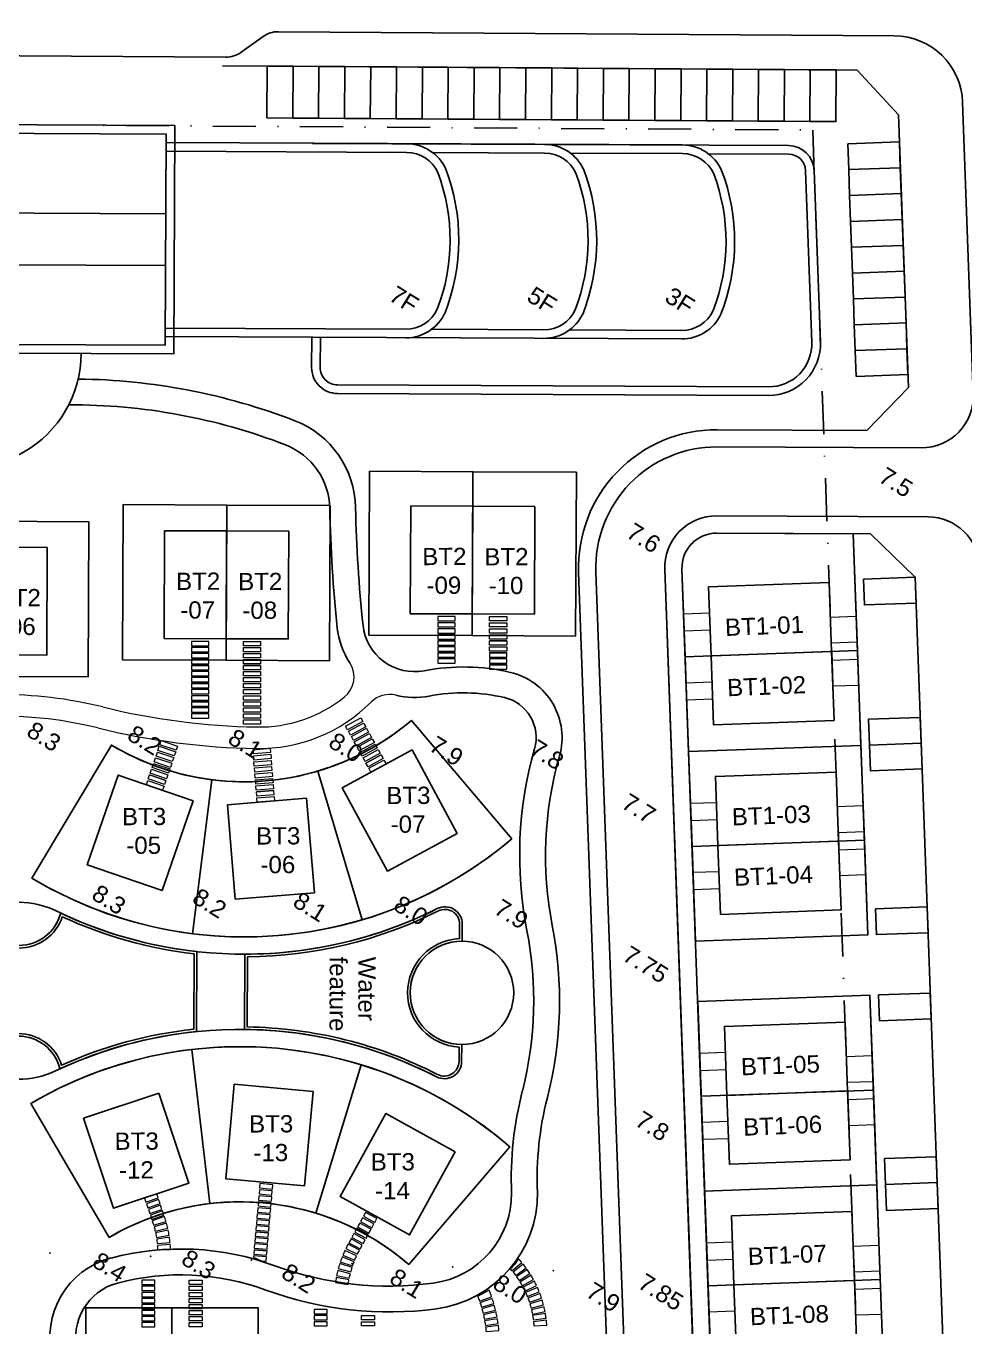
# Model space of a CAD drawing. Header units: metres. Extents: x -86 to 326, y -33 to 278.
# Drawn here: x 125.5 to 234.4, y 89 to 239.9 of the extents above; entities that cross this region are included whole.
import ezdxf

# ---------------------------------------------------------------- set-up
doc = ezdxf.new("R2010")
doc.units = ezdxf.units.M
doc.header["$MEASUREMENT"] = 0
doc.linetypes.add('DASHDOT', pattern=[1, 0.5, -0.25, 0, -0.25])
for name, color, linetype in [('22222222', 7, 'Continuous'), ('caodo', 4, 'Continuous'), ('EWD-LongDuong', 4, 'Continuous'), ('EWD-ViaHe', 2, 'Continuous'), ('TENBANDO', 7, 'Continuous')]:
    doc.layers.add(name, color=color, linetype=linetype)
for name, color, linetype, lineweight in [('Duongdao', 251, 'Continuous', 13), ('hcxanh dvo', 76, 'Continuous', 0), ('text ghi chu', 7, 'Continuous', 13)]:
    doc.layers.add(name, color=color, linetype=linetype, lineweight=lineweight)
doc.styles.get("Standard").update_dxf_attribs({"font": 'arial.ttf'})

# ---------------------------------------------------------------- blocks, each defined once
blk = doc.blocks.new('A$C19598d84')
at = {"layer": 'TENBANDO'}
for p in [(209.45, -48.42, 0.55), (198.94, -53.5, 1.21), (188.42, -58.59, 1.88), (177.9, -63.67, 2.54), (167.38, -68.75, 3.2), (156.87, -73.84, 3.86)]:
    blk.add_point(p, dxfattribs=at)
at = {"color": 0}
for s, p in [('7.5', (199.94, 50.14)), ('7.6', (177.06, 30.78)), ('7.8', (178.88, 3.32)), ('7.7', (191.22, 2.76)), ('7.9', (168.36, -1.76)), ('8.0', (157.84, -6.83)), ('8.1', (147.32, -11.9)), ('7.75', (199.58, -12.81)), ('7.9', (183.85, -14.97)), ('8.2', (136.8, -16.98)), ('8.0', (173.34, -20.04)), ('8.3', (126.28, -22.05)), ('8.1', (162.82, -25.11)), ('7.8', (209.79, -29.08)), ('8.2', (152.3, -30.19)), ('8.3', (141.78, -35.26)), ('7.85', (218.87, -45.59)), ('7.9', (214.02, -49.28)), ('8.0', (204.01, -53.5)), ('8.1', (193.1, -58.51)), ('8.2', (181.73, -63.84)), ('8.3', (170.72, -67.83)), ('8.4', (161.73, -72.92))]:
    blk.add_text(s, height=2, rotation=355.9159, dxfattribs=at).set_placement(p)
blk = doc.blocks.new('SADF SDFSD F')
at = {"layer": '22222222', "color": 252}
for points in [[(203.44, 126.77), (207.27, 21.24), (207.41, 17.24), (209.48, 15.24), (227.5, 15.24), (223.42, 127.5)], [(142.45, 71.74), (142.45, 91.24), (132.45, 91.24), (132.45, 71.74)], [(152.45, 71.74), (152.45, 91.24), (142.45, 91.24), (142.45, 71.74)]]:
    blk.add_lwpolyline(points, close=True, dxfattribs=at)
at = {"layer": 'caodo', "color": 1, "linetype": 'DASHDOT', "ltscale": 10}
blk.add_lwpolyline([(216.78, 227.84), (224.35, 19.24), (25.05, 19.24), (26, 229.11), (216.78, 227.84)], dxfattribs=at)
at = {"layer": 'EWD-LongDuong'}
blk.add_line((199.62, 176.87), (205.56, 13.03), dxfattribs=at)
for points in [[(148.7, 236.29), (88.97, 236.69, -0.159031), (87.2, 237.28), (84.69, 239.14, 0.159031), (82.92, 239.73), (56.07, 239.91, 0.414826), (50.03, 233.94), (49.18, 49.27, 0.41555), (55.18, 43.24), (190.24, 43.24, 0.424884), (196.24, 49.46), (191.62, 176.58, -0.426231), (205.68, 191.09), (229.38, 190.98, 0.426231), (235.4, 197.2), (234.17, 231.07, 0.40169), (226.23, 238.78), (154.79, 239.25, 0.159031), (153.01, 238.69), (150.47, 236.86, -0.159031)], [(236.13, 177.2, 0.402298), (230.16, 182.98), (205.64, 183.09, 0.426232), (199.62, 176.87), (205.56, 13.03, 0.403623), (211.56, 7.24), (234, 7.24, 0.424875), (242, 15.53)]]:
    blk.add_lwpolyline(points, format="xyb", close=True, dxfattribs=at)
at = {"layer": 'EWD-ViaHe', "color": 252}
for p, q in [((201.61, 176.94), (207.41, 17.24)), ((228.67, 175.99), (234.42, 17.48))]:
    blk.add_line(p, q, dxfattribs=at)
blk.add_lwpolyline([(89.35, 235.69), (57.03, 235.9), (52.01, 230.93), (51.18, 49.26, 0.41555), (55.18, 45.24), (190.24, 45.24, 0.424884), (194.24, 49.39), (189.62, 176.51, -0.426231), (205.68, 193.09), (223.05, 193.01), (227.87, 197.98), (226.72, 229.6), (221.93, 234.8), (148.3, 235.29)], format="xyb", dxfattribs=at)
at = {"layer": 'caodo', "rotation": 332.1830687185222}
blk.add_blockref('A$C19598d84', (24.03, 236.12), dxfattribs=at)

msp = doc.modelspace()

# ---------------------------------------------------------------- linework, layer by layer
at = {"color": 252}
for p, q in [((176.12, 135.75), (176.11, 133.78)), ((145.32, 132.57), (145.28, 123.28)), ((150.92, 132.26), (150.88, 123.54)), ((176.06, 121.78), (176.05, 119.82))]:
    msp.add_line(p, q, dxfattribs=at)
msp.add_lwpolyline([(94.66, 202.1), (94.78, 228.6), (142.78, 228.38), (142.66, 201.88), (94.66, 202.1)], dxfattribs=at)
for points in [[(95.66, 203.09), (95.78, 227.59), (141.77, 227.38), (141.66, 202.88)], [(95.73, 218.34), (95.71, 212.34), (141.71, 212.13), (141.73, 218.13)], [(170.14, 184.25), (170.09, 171.75), (177.29, 171.72), (177.34, 184.22)], [(184.54, 184.19), (184.49, 171.69), (177.29, 171.72), (177.34, 184.22)], [(141.59, 181.38), (141.53, 168.88), (148.73, 168.85), (148.79, 181.35)], [(155.99, 181.32), (155.93, 168.82), (148.73, 168.85), (148.79, 181.35)], [(127.98, 179.44), (127.92, 166.94), (120.72, 166.98), (120.78, 179.48)], [(218.97, 167.37), (218.68, 175.36), (204.69, 174.85), (204.98, 166.86)], [(218.97, 167.37), (219.26, 159.37), (205.27, 158.86), (204.98, 166.86)], [(170.3, 155.95), (162.21, 151.57), (167.44, 141.89), (175.53, 146.27)], [(144.91, 150.03), (136.22, 153.03), (132.63, 142.64), (141.32, 139.63)], [(219.77, 145.38), (219.48, 153.37), (205.49, 152.87), (205.78, 144.87)], [(158.07, 150.34), (148.9, 149.59), (149.8, 138.63), (158.97, 139.38)], [(219.77, 145.38), (220.06, 137.39), (206.07, 136.88), (205.78, 144.87)], [(220.82, 116.4), (220.53, 124.39), (206.54, 123.89), (206.83, 115.89)], [(158.83, 116.35), (149.66, 117.18), (148.68, 106.22), (157.84, 105.4)], [(220.82, 116.4), (221.11, 108.4), (207.12, 107.9), (206.83, 115.89)], [(140.91, 116.15), (132.19, 113.23), (135.68, 102.8), (144.41, 105.72)], [(175.32, 109.34), (167.26, 113.77), (161.95, 104.14), (170.01, 99.7)], [(221.62, 94.41), (221.33, 102.41), (207.34, 101.9), (207.63, 93.91)], [(221.62, 94.41), (221.91, 86.42), (207.92, 85.91), (207.63, 93.91)]]:
    msp.add_lwpolyline(points, close=True, dxfattribs=at)
for points in [[(141.67, 203.88), (201.58, 203.61, 0.293253), (206.13, 206.5, 0.185519), (206.21, 223.17, 0.293253), (201.68, 226.11), (141.77, 226.38)], [(141.67, 204.88), (169.58, 204.75, 0.293253), (173.23, 207.07, 0.183796), (173.3, 222.9, 0.293253), (169.67, 225.25), (141.77, 225.38)], [(158.77, 226.3), (213.96, 226.05, -0.402298), (216.95, 223.16), (217.67, 203.28, -0.426231), (211.65, 197.06), (161.64, 197.29, -0.414214), (158.65, 200.3), (158.67, 203.8)], [(204.67, 225.09), (213.96, 225.05, -0.402298), (215.95, 223.12), (216.67, 203.24, -0.426231), (211.65, 198.06), (161.64, 198.29, -0.414214), (159.65, 200.3), (159.67, 203.8)], [(169.58, 203.75, 0.293253), (174.13, 206.65, 0.185519), (174.21, 223.32, 0.293253), (169.68, 226.25)], [(172.58, 204.74), (185.58, 204.68, 0.293253), (189.23, 207, 0.183796), (189.3, 222.83, 0.293253), (185.67, 225.18), (172.67, 225.24)], [(185.58, 203.68, 0.293253), (190.13, 206.58, 0.185519), (190.21, 223.24, 0.293253), (185.68, 226.18)], [(188.58, 204.67), (201.58, 204.61, 0.293253), (205.23, 206.92, 0.183796), (205.3, 222.76, 0.293253), (201.67, 225.11), (188.67, 225.17)]]:
    msp.add_lwpolyline(points, format="xyb", dxfattribs=at)
for points in [[(173.14, 118.04, 0.559192), (176.05, 119.82), (176.06, 121.78, -1), (176.11, 133.78), (176.12, 135.75, 0.559187), (173.23, 137.55, -0.116189), (150.92, 132.26), (150.88, 123.54, -0.116189)], [(173.27, 118.31, 0.559192), (175.75, 119.82), (175.76, 121.49, -0.953463), (175.81, 134.08), (175.82, 135.75, 0.559187), (173.36, 137.28, -0.114687), (151.22, 131.96), (151.18, 123.83, -0.114687)], [(145.28, 123.28), (145.32, 132.57, -0.082514), (129.54, 137.02, -0.777918), (119.85, 137.07, -0.08302), (103.94, 132.74), (103.9, 123.48, -0.08302), (119.77, 119.01, -0.777918), (129.46, 118.97, -0.082514)], [(144.98, 123.55), (145.02, 132.3, -0.079416), (129.73, 136.6, -0.724956), (119.66, 136.65, -0.079919), (104.24, 132.47), (104.2, 123.75, -0.079919), (119.58, 119.43, -0.724956), (129.65, 119.39, -0.079416)]]:
    msp.add_lwpolyline(points, format="xyb", close=True, dxfattribs=at)
msp.add_circle((176.09, 127.78), 6, dxfattribs=at)
for centre, radius, start, end in [((118.66, 201.99), 13.26, 179.7387, 359.7387), ((130.78, 127.13), 71.84, 68.8473, 89.3678), ((130.78, 127.13), 68.84, 68.8473, 90.2531), ((152.72, 183.83), 11.04, 1.1665, 68.8473), ((152.72, 183.83), 8.04, 1.1665, 68.8473), ((325.37, 187.34), 164.65, 181.1665, 186.0183), ((325.37, 187.34), 161.65, 181.1665, 186.0183), ((170.58, 171.03), 9, 186.0183, 213.4566), ((170.58, 171.03), 6, 186.0183, 280.9558), ((176.26, 141.7), 23.87, 76.8186, 100.9558), ((179.93, 157.38), 7.77, 344.086, 76.8186), ((170.58, 171.03), 9, 256.0156, 280.9558), ((176.26, 141.7), 20.87, 76.8186, 100.9558), ((179.93, 157.38), 4.77, 344.086, 76.8186), ((227.99, 143.67), 45.21, 164.086, 191.0416), ((227.99, 143.67), 42.21, 164.086, 191.0416), ((124.66, 128.28), 10, 64.123, 115.3544), ((150.84, 182.26), 50, 244.123, 296.5921), ((174.12, 135.76), 2, 359.7387, 116.5921), ((124.7, 138.28), 5, 193.9787, 345.4987), ((141.87, 126.87), 42.54, 345.7079, 11.0416), ((141.87, 126.87), 45.54, 345.7079, 11.0416), ((124.61, 117.76), 5, 13.9787, 165.4987), ((150.35, 73.54), 50, 62.8853, 115.3544), ((174.05, 119.82), 2, 242.8853, 359.7387), ((124.66, 127.76), 10, 244.123, 295.3544), ((223.16, 106.16), 41.35, 165.7079, 182.1981), ((223.16, 106.16), 38.35, 165.7079, 182.2663), ((171.35, 104.52), 10.5, 277.631, 0.2996), ((171.35, 104.52), 13.5, 277.631, 0.5278), ((143.45, 66.38), 31.69, 69.8199, 104.7542), ((137.79, 87.84), 9.5, 104.7542, 194.6744), ((143.45, 66.38), 28.69, 69.8199, 104.7542), ((167.64, 132.2), 38.43, 249.8199, 277.631), ((137.79, 87.84), 6.5, 104.7542, 194.6744), ((167.64, 132.2), 41.43, 249.8199, 277.631)]:
    msp.add_arc(centre, radius, start, end, dxfattribs=at)
at = {"layer": '22222222', "color": 252}
for points in [[(153.46, 229.26), (156.46, 229.24), (156.5, 235.24), (153.5, 235.26)], [(156.46, 229.24), (159.46, 229.22), (159.5, 235.22), (156.5, 235.24)], [(159.46, 229.22), (162.46, 229.2), (162.5, 235.2), (159.5, 235.22)], [(162.46, 229.2), (165.46, 229.18), (165.5, 235.18), (162.5, 235.2)], [(165.46, 229.18), (168.46, 229.16), (168.5, 235.16), (165.5, 235.18)], [(168.46, 229.16), (171.46, 229.14), (171.5, 235.14), (168.5, 235.16)], [(171.46, 229.14), (174.46, 229.12), (174.5, 235.12), (171.5, 235.14)], [(174.46, 229.12), (177.46, 229.1), (177.5, 235.1), (174.5, 235.12)], [(177.46, 229.1), (180.46, 229.08), (180.5, 235.08), (177.5, 235.1)], [(180.46, 229.08), (183.46, 229.06), (183.5, 235.06), (180.5, 235.08)], [(183.46, 229.06), (186.46, 229.04), (186.5, 235.04), (183.5, 235.06)], [(186.46, 229.04), (189.46, 229.02), (189.5, 235.02), (186.5, 235.04)], [(189.46, 229.02), (192.46, 229), (192.5, 235), (189.5, 235.02)], [(192.46, 229), (195.46, 228.98), (195.5, 234.98), (192.5, 235)], [(195.46, 228.98), (198.46, 228.96), (198.5, 234.96), (195.5, 234.98)], [(198.46, 228.96), (201.46, 228.94), (201.5, 234.94), (198.5, 234.96)], [(201.46, 228.94), (204.46, 228.92), (204.5, 234.92), (201.5, 234.94)], [(204.46, 228.92), (207.46, 228.9), (207.5, 234.9), (204.5, 234.92)], [(207.46, 228.9), (210.46, 228.88), (210.5, 234.88), (207.5, 234.9)], [(210.46, 228.88), (213.46, 228.86), (213.5, 234.86), (210.5, 234.88)], [(213.46, 228.86), (216.46, 228.84), (216.5, 234.84), (213.5, 234.86)], [(216.46, 228.84), (219.46, 228.82), (219.5, 234.82), (216.5, 234.84)], [(220.84, 226.25), (220.95, 223.25), (226.94, 223.47), (226.83, 226.47)], [(220.95, 223.25), (221.06, 220.25), (227.05, 220.47), (226.94, 223.47)], [(221.06, 220.25), (221.16, 217.25), (227.16, 217.47), (227.05, 220.47)], [(221.16, 217.25), (221.27, 214.26), (227.27, 214.47), (227.16, 217.47)], [(221.27, 214.26), (221.38, 211.26), (227.38, 211.48), (227.27, 214.47)], [(221.38, 211.26), (221.49, 208.26), (227.49, 208.48), (227.38, 211.48)], [(221.49, 208.26), (221.6, 205.26), (227.6, 205.48), (227.49, 208.48)], [(221.6, 205.26), (221.71, 202.26), (227.71, 202.48), (227.6, 205.48)], [(221.71, 202.26), (221.82, 199.27), (227.81, 199.48), (227.71, 202.48)], [(165.36, 188.27), (165.28, 169.27), (177.28, 169.22), (177.36, 188.22)], [(177.36, 188.22), (177.28, 169.22), (189.27, 169.16), (189.36, 188.16)], [(136.8, 184.4), (136.72, 166.4), (148.72, 166.35), (148.8, 184.35)], [(148.8, 184.35), (148.72, 166.35), (160.72, 166.29), (160.8, 184.29)], [(120.79, 182.48), (120.71, 164.48), (132.71, 164.42), (132.79, 182.42)], [(222.67, 175.77), (222.78, 172.77), (228.78, 172.99), (228.67, 175.99)], [(202.38, 155.76), (201.98, 166.75), (221.97, 167.47), (222.37, 156.48)], [(223.26, 159.52), (223.37, 156.52), (229.37, 156.74), (229.26, 159.73)], [(202.78, 144.76), (202.38, 155.76), (222.37, 156.48), (222.77, 145.49)], [(202.78, 144.76), (202.38, 155.76), (222.37, 156.48), (222.77, 145.49)], [(223.37, 156.52), (223.48, 153.52), (229.47, 153.74), (229.37, 156.74)], [(202.78, 144.76), (203.18, 133.77), (223.17, 134.5), (222.77, 145.49)], [(224.06, 137.53), (224.17, 134.53), (230.16, 134.75), (230.06, 137.75)], [(203.84, 115.78), (203.44, 126.77), (223.42, 127.5), (223.82, 116.51)], [(203.84, 115.78), (203.44, 126.77), (223.42, 127.5), (223.82, 116.51)], [(224.42, 127.54), (224.53, 124.54), (230.53, 124.76), (230.42, 127.75)], [(203.84, 115.78), (204.23, 104.79), (224.22, 105.52), (223.82, 116.51)], [(225.11, 108.55), (225.22, 105.55), (231.22, 105.77), (231.11, 108.77)], [(225.22, 105.55), (225.33, 102.55), (231.33, 102.77), (231.22, 105.77)], [(204.63, 93.8), (204.23, 104.79), (224.22, 105.52), (224.62, 94.52)]]:
    msp.add_lwpolyline(points, close=True, dxfattribs=at)
msp.add_lwpolyline([(221.48, 181.02), (205.63, 181.09, 0.426231), (201.61, 176.94), (203.18, 133.77), (223.17, 134.5), (221.48, 181.02)], format="xyb", dxfattribs=at)
for points in [[(221.48, 181.02), (205.63, 181.09, 0.426231), (201.61, 176.94), (201.98, 166.75), (221.97, 167.47)], [(181.86, 145.63), (170.23, 159.37, -0.103884), (159.38, 153.5), (164.51, 136.24, 0.103884)], [(147.09, 152.49, -0.103884), (135.43, 156.52), (126.19, 141.08, 0.103884), (144.84, 134.64)], [(159.38, 153.5, -0.103884), (147.09, 152.49), (144.84, 134.64, 0.103884), (164.51, 136.24)], [(144.75, 121.21, 0.10375), (126.07, 114.95), (135.17, 99.42, -0.10375), (146.85, 103.33)], [(164.38, 119.44, 0.10375), (144.75, 121.21), (146.85, 103.33, -0.10375), (159.12, 102.23)], [(164.38, 119.44), (159.12, 102.23, -0.10375), (169.91, 96.29), (181.64, 109.93, 0.10375)]]:
    msp.add_lwpolyline(points, format="xyb", close=True, dxfattribs=at)
at = {"layer": 'Duongdao'}
for p, q in [((173.29, 168.61), (175.29, 168.61)), ((181.29, 168.61), (179.29, 168.61)), ((173.29, 167.21), (175.29, 167.21)), ((179.29, 167.21), (181.29, 167.21)), ((144.73, 165.74), (146.73, 165.74)), ((152.73, 165.74), (150.73, 165.74)), ((179.29, 165.81), (181.29, 165.81)), ((144.73, 163.64), (146.73, 163.64)), ((144.73, 161.54), (146.73, 161.54)), ((166.7, 155.4), (164.95, 154.43)), ((141.75, 152.42), (139.86, 153.06)), ((154.24, 151.25), (152.25, 151.09)), ((152.16, 100.07), (153.66, 99.94)), ((151.98, 97.98), (153.48, 97.85))]:
    msp.add_line(p, q, dxfattribs=at)
for points in [[(175.29, 170.91), (175.29, 171.41), (173.29, 171.41), (173.29, 170.91)], [(175.29, 170.21), (175.29, 170.71), (173.29, 170.71), (173.29, 170.21)], [(179.29, 170.91), (179.29, 171.41), (181.29, 171.41), (181.29, 170.91)], [(179.29, 170.21), (179.29, 170.71), (181.29, 170.71), (181.29, 170.21)], [(175.29, 169.51), (175.29, 170.01), (173.29, 170.01), (173.29, 169.51)], [(175.29, 168.81), (175.29, 169.31), (173.29, 169.31), (173.29, 168.81)], [(179.29, 169.51), (179.29, 170.01), (181.29, 170.01), (181.29, 169.51)], [(179.29, 168.81), (179.29, 169.31), (181.29, 169.31), (181.29, 168.81)], [(146.73, 168.04), (146.73, 168.54), (144.73, 168.54), (144.73, 168.04)], [(146.73, 167.34), (146.73, 167.84), (144.73, 167.84), (144.73, 167.34)], [(150.73, 168.04), (150.73, 168.54), (152.73, 168.54), (152.73, 168.04)], [(150.73, 167.34), (150.73, 167.84), (152.73, 167.84), (152.73, 167.34)], [(175.29, 168.11), (175.29, 168.61), (173.29, 168.61), (173.29, 168.11)], [(175.29, 167.41), (175.29, 167.91), (173.29, 167.91), (173.29, 167.41)], [(179.29, 168.11), (179.29, 168.61), (181.29, 168.61), (181.29, 168.11)], [(179.29, 167.41), (179.29, 167.91), (181.29, 167.91), (181.29, 167.41)], [(146.73, 166.64), (146.73, 167.14), (144.73, 167.14), (144.73, 166.64)], [(146.73, 165.94), (146.73, 166.44), (144.73, 166.44), (144.73, 165.94)], [(150.73, 166.64), (150.73, 167.14), (152.73, 167.14), (152.73, 166.64)], [(150.73, 165.94), (150.73, 166.44), (152.73, 166.44), (152.73, 165.94)], [(175.29, 166.71), (175.29, 167.21), (173.29, 167.21), (173.29, 166.71)], [(175.29, 166.01), (175.29, 166.51), (173.29, 166.51), (173.29, 166.01)], [(181.29, 166.71), (181.29, 167.21), (179.29, 167.21), (179.29, 166.71)], [(181.29, 166.01), (181.29, 166.51), (179.29, 166.51), (179.29, 166.01)], [(146.73, 165.24), (146.73, 165.74), (144.73, 165.74), (144.73, 165.24)], [(146.73, 164.54), (146.73, 165.04), (144.73, 165.04), (144.73, 164.54)], [(150.73, 165.24), (150.73, 165.74), (152.73, 165.74), (152.73, 165.24)], [(150.73, 164.54), (150.73, 165.04), (152.73, 165.04), (152.73, 164.54)], [(181.29, 165.31), (181.29, 165.81), (179.29, 165.81), (179.29, 165.31)], [(146.73, 163.84), (146.73, 164.34), (144.73, 164.34), (144.73, 163.84)], [(146.73, 163.14), (146.73, 163.64), (144.73, 163.64), (144.73, 163.14)], [(150.73, 163.84), (150.73, 164.34), (152.73, 164.34), (152.73, 163.84)], [(150.73, 163.14), (150.73, 163.64), (152.73, 163.64), (152.73, 163.14)], [(146.73, 162.44), (146.73, 162.94), (144.73, 162.94), (144.73, 162.44)], [(146.73, 161.74), (146.73, 162.24), (144.73, 162.24), (144.73, 161.74)], [(146.73, 161.04), (146.73, 161.54), (144.73, 161.54), (144.73, 161.04)], [(150.73, 162.44), (150.73, 162.94), (152.73, 162.94), (152.73, 162.44)], [(150.73, 161.74), (150.73, 162.24), (152.73, 162.24), (152.73, 161.74)], [(150.73, 161.04), (150.73, 161.54), (152.73, 161.54), (152.73, 161.04)], [(146.73, 160.34), (146.73, 160.84), (144.73, 160.84), (144.73, 160.34)], [(146.73, 159.64), (146.73, 160.14), (144.73, 160.14), (144.73, 159.64)], [(150.73, 160.34), (150.73, 160.84), (152.73, 160.84), (152.73, 160.34)], [(150.73, 159.64), (150.73, 160.14), (152.73, 160.14), (152.73, 159.64)], [(150.73, 158.94), (150.73, 159.44), (152.73, 159.44), (152.73, 158.94)], [(162.83, 158.28), (162.59, 158.72), (164.34, 159.69), (164.58, 159.25)], [(163.17, 157.67), (162.93, 158.11), (164.68, 159.07), (164.92, 158.64)], [(163.5, 157.06), (163.26, 157.5), (165.01, 158.46), (165.26, 158.02)], [(141.05, 156.56), (141.21, 157.03), (143.1, 156.39), (142.94, 155.92)], [(163.84, 156.44), (163.6, 156.88), (165.35, 157.85), (165.59, 157.41)], [(164.18, 155.83), (163.94, 156.27), (165.69, 157.23), (165.93, 156.8)], [(140.6, 155.23), (140.76, 155.71), (142.65, 155.07), (142.49, 154.59)], [(140.82, 155.9), (140.98, 156.37), (142.88, 155.73), (142.72, 155.26)], [(151.89, 155.48), (151.85, 155.97), (153.84, 156.14), (153.88, 155.64)], [(151.95, 154.78), (151.91, 155.28), (153.9, 155.44), (153.94, 154.94)], [(164.52, 155.22), (164.28, 155.66), (166.03, 156.62), (166.27, 156.18)], [(164.86, 154.61), (164.61, 155.04), (166.37, 156.01), (166.61, 155.57)], [(140.15, 153.91), (140.31, 154.38), (142.2, 153.74), (142.04, 153.27)], [(140.37, 154.57), (140.53, 155.05), (142.43, 154.4), (142.27, 153.93)], [(152, 154.08), (151.96, 154.58), (153.96, 154.74), (154, 154.24)], [(152.06, 153.38), (152.02, 153.88), (154.01, 154.04), (154.05, 153.55)], [(165.19, 153.99), (164.95, 154.43), (166.7, 155.4), (166.94, 154.96)], [(165.53, 153.38), (165.29, 153.82), (167.04, 154.78), (167.28, 154.34)], [(139.48, 151.92), (139.64, 152.39), (141.53, 151.75), (141.37, 151.28)], [(139.7, 152.58), (139.86, 153.06), (141.75, 152.42), (141.59, 151.94)], [(139.92, 153.25), (140.08, 153.72), (141.98, 153.08), (141.82, 152.6)], [(152.12, 152.68), (152.08, 153.18), (154.07, 153.35), (154.11, 152.85)], [(152.17, 151.99), (152.13, 152.49), (154.13, 152.65), (154.17, 152.15)], [(152.23, 151.29), (152.19, 151.79), (154.18, 151.95), (154.23, 151.45)], [(152.29, 150.59), (152.25, 151.09), (154.24, 151.25), (154.28, 150.76)], [(152.35, 149.89), (152.31, 150.39), (154.3, 150.56), (154.34, 150.06)], [(154.1, 105.02), (154.15, 105.52), (152.65, 105.65), (152.61, 105.15)], [(140.84, 103.99), (140.68, 104.46), (139.26, 103.97), (139.42, 103.5)], [(153.98, 103.62), (154.02, 104.12), (152.53, 104.25), (152.49, 103.75)], [(154.04, 104.32), (154.08, 104.82), (152.59, 104.95), (152.55, 104.45)], [(141.07, 103.33), (140.9, 103.8), (139.49, 103.31), (139.65, 102.84)], [(141.29, 102.67), (141.13, 103.14), (139.71, 102.65), (139.88, 102.18)], [(153.86, 102.23), (153.9, 102.73), (152.41, 102.86), (152.36, 102.36)], [(153.92, 102.93), (153.96, 103.42), (152.47, 103.55), (152.43, 103.06)], [(141.52, 102), (141.36, 102.48), (139.94, 101.99), (140.1, 101.51)], [(153.74, 100.83), (153.78, 101.33), (152.29, 101.46), (152.24, 100.96)], [(153.8, 101.53), (153.84, 102.03), (152.35, 102.16), (152.3, 101.66)], [(164.56, 101.7), (164.32, 101.26), (165.64, 100.54), (165.88, 100.97)], [(166.22, 101.59), (164.9, 102.31), (164.66, 101.87), (165.98, 101.15)], [(153.61, 99.44), (153.66, 99.94), (152.16, 100.07), (152.12, 99.57)], [(153.68, 100.14), (153.72, 100.63), (152.22, 100.77), (152.18, 100.27)], [(164.87, 99.13), (163.55, 99.85), (163.31, 99.42), (164.63, 98.69)], [(165.21, 99.75), (163.89, 100.47), (163.65, 100.03), (164.97, 99.31)], [(164.23, 101.08), (163.99, 100.64), (165.3, 99.92), (165.54, 100.36)], [(153.49, 98.04), (153.54, 98.54), (152.04, 98.67), (152, 98.18)], [(153.55, 98.74), (153.6, 99.24), (152.1, 99.37), (152.06, 98.87)], [(163.22, 99.24), (162.98, 98.8), (164.29, 98.08), (164.53, 98.52)], [(153.37, 96.65), (153.41, 97.15), (151.92, 97.28), (151.91, 97.11), (152.84, 96.7)], [(153.43, 97.35), (153.48, 97.85), (151.98, 97.98), (151.94, 97.48)], [(140.45, 93.94), (140.45, 94.44), (138.95, 94.44), (138.95, 93.94)], [(140.45, 93.24), (140.45, 93.74), (138.95, 93.74), (138.95, 93.24)], [(144.45, 93.94), (144.45, 94.44), (145.95, 94.44), (145.95, 93.94)], [(144.45, 93.24), (144.45, 93.74), (145.95, 93.74), (145.95, 93.24)], [(140.45, 92.54), (140.45, 93.04), (138.95, 93.04), (138.95, 92.54)], [(140.45, 91.84), (140.45, 92.34), (138.95, 92.34), (138.95, 91.84)], [(144.45, 92.54), (144.45, 93.04), (145.95, 93.04), (145.95, 92.54)], [(144.45, 91.84), (144.45, 92.34), (145.95, 92.34), (145.95, 91.84)], [(140.45, 91.14), (140.45, 91.64), (138.95, 91.64), (138.95, 91.14)], [(140.45, 90.44), (140.45, 90.94), (138.95, 90.94), (138.95, 90.44)], [(144.45, 91.14), (144.45, 91.64), (145.95, 91.64), (145.95, 91.14)], [(144.45, 90.44), (144.45, 90.94), (145.95, 90.94), (145.95, 90.44)], [(160.45, 90.54), (160.45, 91.04), (158.95, 91.04), (158.95, 90.54)], [(140.45, 89.74), (140.45, 90.24), (138.95, 90.24), (138.95, 89.74)], [(140.45, 89.04), (140.45, 89.54), (138.95, 89.54), (138.95, 89.04)], [(144.45, 89.74), (144.45, 90.24), (145.95, 90.24), (145.95, 89.74)], [(144.45, 89.04), (144.45, 89.54), (145.95, 89.54), (145.95, 89.04)], [(160.45, 89.84), (160.45, 90.34), (158.95, 90.34), (158.95, 89.84)], [(160.45, 89.14), (160.45, 89.64), (158.95, 89.64), (158.95, 89.14)], [(164.45, 89.84), (164.45, 90.34), (165.95, 90.34), (165.95, 89.84)], [(164.45, 89.14), (164.45, 89.64), (165.95, 89.64), (165.95, 89.14)]]:
    msp.add_lwpolyline(points, close=True, dxfattribs=at)
for points in [[(140.32, 100.85), (141.76, 101.27, 0.011367), (141.58, 101.84), (140.16, 101.35, -0.011367)], [(140.51, 100.14), (141.97, 100.47, 0.011367), (141.83, 101.05), (140.38, 100.65, -0.011367)], [(140.65, 99.42), (142.13, 99.66, 0.011367), (142.02, 100.24), (140.55, 99.94, -0.011367)], [(142.23, 98.84, 0.011367), (142.16, 99.43), (140.68, 99.22, -0.011367), (140.74, 98.7)], [(140.79, 97.97), (142.28, 98.01, 0.011367), (142.25, 98.6), (140.76, 98.49, -0.011367)], [(162.89, 98.64, 0.011367), (162.62, 98.12), (163.96, 97.46, -0.011367), (164.21, 97.92)], [(162.19, 97.15, 0.011367), (161.98, 96.59), (163.4, 96.11, -0.011367), (163.58, 96.6)], [(163.87, 97.27), (162.52, 97.91, 0.011367), (162.28, 97.37), (163.66, 96.79, -0.011367)], [(182.65, 96.94, -0.053947), (181.7, 95.75, -0.006276), (181.88, 95.54), (183.03, 96.5, 0.011497)], [(163.14, 95.2), (161.68, 95.57, 0.011367), (161.55, 95), (163.02, 94.7, -0.011367)], [(163.34, 95.91), (161.91, 96.37, 0.011367), (161.74, 95.8), (163.19, 95.41, -0.011367)], [(183.52, 95.88, 0.011367), (183.18, 96.33), (182.01, 95.39, -0.011367), (182.32, 94.99)], [(183.97, 95.22, 0.011367), (183.66, 95.69), (182.43, 94.83, -0.011367), (182.71, 94.41)], [(162.98, 94.49), (161.51, 94.76, 0.011367), (161.41, 94.18), (162.9, 93.97, -0.011367)], [(184.1, 95.03), (182.82, 94.24, -0.011367), (183.07, 93.81), (184.38, 94.54, 0.011367)], [(184.75, 93.83, 0.011367), (184.49, 94.34), (183.17, 93.64, -0.011367), (183.39, 93.19)], [(184.84, 93.62), (183.47, 93.01, -0.011367), (183.67, 92.55), (185.06, 93.1, 0.011367)], [(179.24, 93.28), (177.91, 92.56, -0.00996), (178.12, 92.02), (179.53, 92.52, 0.01266)], [(179.6, 92.31), (178.18, 91.82, -0.008931), (178.34, 91.33), (179.78, 91.76, 0.008931)], [(185.15, 92.89), (183.74, 92.36, -0.011367), (183.91, 91.89), (185.33, 92.35, 0.011367)], [(185.4, 92.14), (183.97, 91.7, -0.011367), (184.1, 91.22), (185.56, 91.59, 0.011367)], [(179.84, 91.54), (178.4, 91.13, -0.008931), (178.53, 90.63), (179.99, 90.99, 0.008931)], [(180.04, 90.77), (178.58, 90.43, -0.008931), (178.69, 89.92), (180.16, 90.21, 0.008931)], [(185.61, 91.37), (184.15, 91.02, -0.011367), (184.26, 90.53), (185.73, 90.81, 0.011367)], [(185.77, 90.59), (184.29, 90.34, -0.011367), (184.37, 89.84), (185.85, 90.03, 0.011367)], [(180.2, 89.98), (178.72, 89.72, -0.008931), (178.81, 89.21), (180.29, 89.42, 0.008931)], [(180.32, 89.19), (178.83, 89, -0.008931), (178.89, 88.49), (180.38, 88.62, 0.008931)], [(185.88, 89.8), (184.39, 89.64, -0.011367), (184.43, 89.14), (185.93, 89.23, 0.011367)]]:
    msp.add_lwpolyline(points, format="xyb", close=True, dxfattribs=at)
at = {"layer": 'Duongdao', "color": 252}
for centre, radius, start, end in [((160.57, 164.41), 3, 308.4379, 33.4566), ((122.57, 112.71), 49.66, 76.1717, 104.4004), ((152.54, 174.52), 18.41, 269.0152, 314.9936), ((152.54, 174.52), 15.91, 269.0152, 308.4379), ((167.68, 159.38), 3, 76.0156, 134.9936), ((153.65, 238.99), 80.39, 256.1717, 269.0152), ((122.57, 112.71), 47.16, 76.1717, 104.4004), ((153.65, 238.99), 82.89, 256.1717, 269.0152)]:
    msp.add_arc(centre, radius, start, end, dxfattribs=at)
at = {"layer": 'EWD-LongDuong'}
msp.add_line((205.64, 183.09), (230.16, 182.98), dxfattribs=at)
for centre, start, end in [((205.61, 177.09), 89.7387, 182.0794), ((230.13, 176.98), 2.0794, 89.7387)]:
    msp.add_arc(centre, 6, start, end, dxfattribs=at)
at = {"layer": 'EWD-ViaHe', "color": 252}
for p in [(205.63, 181.09), (228.67, 175.99)]:
    msp.add_line(p, (223.49, 181.01), dxfattribs=at)
for points in [[(181.86, 145.63), (170.23, 159.37, -0.320921), (135.43, 156.52), (126.19, 141.08, 0.320921)], [(126.07, 114.95), (135.17, 99.42, -0.320481), (169.91, 96.29), (181.64, 109.93, 0.320481)]]:
    msp.add_lwpolyline(points, format="xyb", close=True, dxfattribs=at)
msp.add_arc((205.61, 177.09), 4, 89.7387, 182.0794, dxfattribs=at)
at = {"layer": 'hcxanh dvo', "color": 252}
for p, q in [((201.8, 171.75), (204.8, 171.85)), ((218.83, 171.36), (221.83, 171.47)), ((201.88, 169.75), (204.87, 169.86)), ((218.94, 168.36), (221.94, 168.47)), ((219.01, 166.37), (222.01, 166.47)), ((202.09, 163.75), (205.09, 163.86)), ((219.12, 163.37), (222.12, 163.48)), ((202.17, 161.75), (205.16, 161.86)), ((202.6, 149.76), (205.6, 149.87)), ((219.63, 149.38), (222.62, 149.49)), ((202.67, 147.76), (205.67, 147.87)), ((219.74, 146.38), (222.73, 146.49)), ((219.81, 144.38), (222.81, 144.49)), ((202.89, 141.76), (205.89, 141.87)), ((219.92, 141.38), (222.91, 141.49)), ((202.96, 139.77), (205.96, 139.88)), ((203.65, 120.78), (206.65, 120.89)), ((220.68, 120.4), (223.68, 120.51)), ((203.73, 118.78), (206.72, 118.89)), ((220.79, 117.4), (223.79, 117.51)), ((220.86, 115.4), (223.86, 115.51)), ((203.94, 112.78), (206.94, 112.89)), ((220.97, 112.4), (223.97, 112.51)), ((204.02, 110.79), (207.01, 110.89)), ((204.45, 98.79), (207.45, 98.9)), ((221.48, 98.41), (224.48, 98.52)), ((204.52, 96.79), (207.52, 96.9)), ((221.59, 95.41), (224.58, 95.52)), ((221.66, 93.41), (224.66, 93.52)), ((204.74, 90.8), (207.74, 90.91)), ((221.77, 90.42), (224.77, 90.52))]:
    msp.add_line(p, q, dxfattribs=at)

# ---------------------------------------------------------------- block references
at = {"layer": 'text ghi chu'}
msp.add_blockref('SADF SDFSD F', (0, 0), dxfattribs=at)

# ---------------------------------------------------------------- texts
at = {"color": 1, "true_color": 0xff0000, "char_height": 2}
for s, width, insert, attachment_point, rotation in [('7F', 4.7187, (171.29, 208.17), 3, 328.0989), ('{\\fArial|b0|i0|c163|p34;5}F', 4.7187, (187.29, 208.1), 3, 328.0989), ('{\\fArial|b0|i0|c163|p34;3}F', 4.7187, (203.29, 208.03), 3, 328.0989), ('\\pi0.67435;BT2 \\P\\pi1.14706;-09', 6.1209, (170.83, 174.01), 7, 0.2613), ('\\pi0.67435;BT2 \\P\\pi1.15252;-10', 6.1209, (178.03, 173.98), 7, 0.2613), ('\\pi0.67435;BT2 \\P\\pi1.14911;-07', 6.1209, (142.27, 171.14), 7, 0.2613), ('\\pi0.67435;BT2 \\P\\pi1.14706;-08', 6.1209, (149.47, 171.11), 7, 0.2613), ('\\pi0.67435;BT2 \\P\\pi1.14979;-06', 6.1209, (121.46, 169.23), 7, 0.2613), ('BT1-01', 4.7187, (206.64, 169.13), 7, 2.3241), ('BT1-02', 4.7187, (206.89, 162.14), 7, 2.3241), ('\\pi0.66411;BT3 \\P\\pi1.14911;-07', 6.1209, (166.67, 146.3), 7, 0.2613), ('BT1-03', 4.7187, (207.44, 147.15), 7, 2.3241), ('\\pi0.66411;BT3 \\P\\pi1.1416;-05', 6.1209, (136.01, 143.85), 7, 0.2613), ('\\pi0.66411;BT3 \\P\\pi1.14979;-06', 6.1209, (151.57, 141.61), 7, 0.2613), ('BT1-04', 4.7187, (207.69, 140.15), 7, 2.3241), ('Water feature', 4.7187, (166.09, 131.97), 1, 269.7387), ('BT1-05', 4.7187, (208.49, 118.17), 7, 2.3241), ('\\pi0.66411;BT3 \\P\\pi1.14911;-13', 6.1209, (150.75, 108.21), 7, 0.2613), ('BT1-06', 4.7187, (208.75, 111.17), 7, 2.3241), ('\\pi0.66411;BT3 \\P\\pi1.15934;-12', 6.1209, (135.15, 106.23), 7, 0.2613), ('\\pi0.66411;BT3 \\P\\pi1.1532;-14', 6.1209, (164.86, 103.83), 7, 0.2613), ('BT1-07', 4.7187, (209.29, 96.18), 7, 2.3241), ('BT1-08', 4.7187, (209.54, 89.19), 7, 2.3241)]:
    msp.add_mtext_dynamic_manual_height_columns(s, width=width, gutter_width=1, heights=[0], dxfattribs=dict(at, insert=insert, attachment_point=attachment_point, rotation=rotation))

doc.saveas('drawing.dxf')
